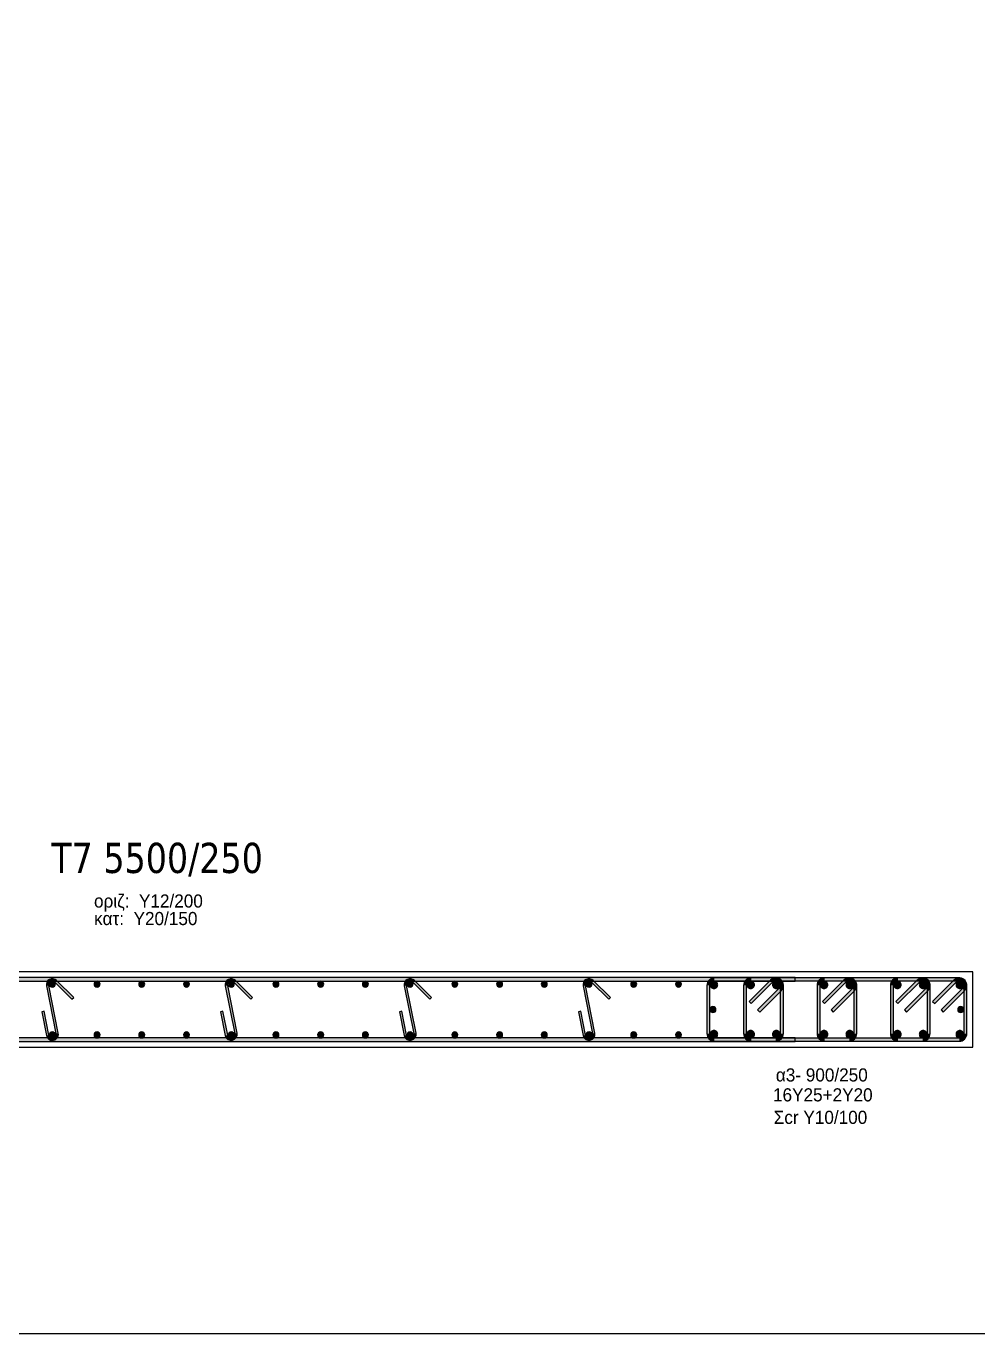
# Model space of a CAD drawing. Header units: millimetres. Extents: x -2171 to 1563, y -1758 to -1505.
# Drawn here: x -1299.56 to -1283.82, y -1630.29 to -1608.65 of the extents above; entities that cross this region are included whole.
import ezdxf

# ---------------------------------------------------------------- set-up
doc = ezdxf.new("R2010")
doc.units = ezdxf.units.MM
for name, color, linetype in [('-S_TEXT', 3, 'Continuous'), ('Col_Det', 7, 'Continuous'), ('Col_Det_Fill', 7, 'Continuous'), ('pinakaki', 153, 'Continuous')]:
    doc.layers.add(name, color=color, linetype=linetype)
doc.styles.add('S1Arl22_b_934_161', font='arial.ttf', dxfattribs={"width": 0.933629, "height": 0.002175})
doc.styles.get("Standard").update_dxf_attribs({"font": 'tahoma.ttf'})

msp = doc.modelspace()

# ---------------------------------------------------------------- hatches: boundary and pattern name
at = {"layer": 'Col_Det_Fill'}
for color, points in [(252, [(-1286.8367, -1624.457), (-1286.8367, -1624.397), (-1308.4606, -1624.397), (-1308.4606, -1624.457)]), (252, [(-1299.2267, -1624.5365), (-1299.1874, -1624.5287, -0.741663), (-1299.0862, -1624.4745), (-1299.0579, -1624.4462, 0.741663)]), (133, [(-1299.1786, -1624.507, 0.4142136), (-1299.1286, -1624.557, 0.4142136), (-1299.0786, -1624.507, 0.4142136), (-1299.1286, -1624.457, 0.4142136)]), (252, [(-1299.0579, -1624.4462), (-1299.0862, -1624.4745), (-1298.8033, -1624.7574), (-1298.775, -1624.7291)]), (133, [(-1298.4386, -1624.507, 0.4142136), (-1298.3886, -1624.557, 0.4142136), (-1298.3386, -1624.507, 0.4142136), (-1298.3886, -1624.457, 0.4142136)]), (133, [(-1297.6987, -1624.507, 0.4142136), (-1297.6487, -1624.557, 0.4142136), (-1297.5987, -1624.507, 0.4142136), (-1297.6487, -1624.457, 0.4142136)]), (133, [(-1296.9587, -1624.507, 0.4142136), (-1296.9087, -1624.557, 0.4142136), (-1296.8587, -1624.507, 0.4142136), (-1296.9087, -1624.457, 0.4142136)]), (252, [(-1296.2668, -1624.5365), (-1296.2276, -1624.5287, -0.741663), (-1296.1263, -1624.4745), (-1296.098, -1624.4462, 0.741663)]), (133, [(-1296.2187, -1624.507, 0.4142136), (-1296.1687, -1624.557, 0.4142136), (-1296.1187, -1624.507, 0.4142136), (-1296.1687, -1624.457, 0.4142136)]), (252, [(-1296.098, -1624.4462), (-1296.1263, -1624.4745), (-1295.8435, -1624.7574), (-1295.8152, -1624.7291)]), (133, [(-1295.4788, -1624.507, 0.4142136), (-1295.4288, -1624.557, 0.4142136), (-1295.3788, -1624.507, 0.4142136), (-1295.4288, -1624.457, 0.4142136)]), (133, [(-1294.7388, -1624.507, 0.4142136), (-1294.6888, -1624.557, 0.4142136), (-1294.6388, -1624.507, 0.4142136), (-1294.6888, -1624.457, 0.4142136)]), (133, [(-1293.9989, -1624.507, 0.4142136), (-1293.9489, -1624.557, 0.4142136), (-1293.8989, -1624.507, 0.4142136), (-1293.9489, -1624.457, 0.4142136)]), (252, [(-1293.307, -1624.5365), (-1293.2678, -1624.5287, -0.741663), (-1293.1665, -1624.4745), (-1293.1382, -1624.4462, 0.741663)]), (133, [(-1293.2589, -1624.507, 0.4142136), (-1293.2089, -1624.557, 0.4142136), (-1293.1589, -1624.507, 0.4142136), (-1293.2089, -1624.457, 0.4142136)]), (252, [(-1293.1382, -1624.4462), (-1293.1665, -1624.4745), (-1292.8836, -1624.7574), (-1292.8554, -1624.7291)]), (133, [(-1292.5189, -1624.507, 0.4142136), (-1292.4689, -1624.557, 0.4142136), (-1292.4189, -1624.507, 0.4142136), (-1292.4689, -1624.457, 0.4142136)]), (133, [(-1291.779, -1624.507, 0.4142136), (-1291.729, -1624.557, 0.4142136), (-1291.679, -1624.507, 0.4142136), (-1291.729, -1624.457, 0.4142136)]), (133, [(-1291.039, -1624.507, 0.4142136), (-1290.989, -1624.557, 0.4142136), (-1290.939, -1624.507, 0.4142136), (-1290.989, -1624.457, 0.4142136)]), (252, [(-1290.3471, -1624.5365), (-1290.3079, -1624.5287, -0.741663), (-1290.2066, -1624.4745), (-1290.1784, -1624.4462, 0.741663)]), (133, [(-1290.2991, -1624.507, 0.4142136), (-1290.2491, -1624.557, 0.4142136), (-1290.1991, -1624.507, 0.4142136), (-1290.2491, -1624.457, 0.4142136)]), (252, [(-1290.1784, -1624.4462), (-1290.2066, -1624.4745), (-1289.9238, -1624.7574), (-1289.8955, -1624.7291)]), (133, [(-1289.5591, -1624.507, 0.4142136), (-1289.5091, -1624.557, 0.4142136), (-1289.4591, -1624.507, 0.4142136), (-1289.5091, -1624.457, 0.4142136)]), (133, [(-1288.8191, -1624.507, 0.4142136), (-1288.7691, -1624.557, 0.4142136), (-1288.7191, -1624.507, 0.4142136), (-1288.7691, -1624.457, 0.4142136)]), (252, [(-1288.1737, -1624.452), (-1288.1737, -1624.402, 0.4142136), (-1288.2987, -1624.527), (-1288.2487, -1624.527, -0.4142136)]), (12, [(-1288.12, -1624.5181, 0.4142136), (-1288.1825, -1624.4556, 0.4142136), (-1288.245, -1624.5181, 0.4142136), (-1288.1825, -1624.5806, 0.4142136)]), (252, [(-1284.1237, -1624.452), (-1284.1237, -1624.402), (-1288.1737, -1624.402), (-1288.1737, -1624.452)]), (252, [(-1287.5665, -1624.452), (-1287.5665, -1624.402, 0.4142136), (-1287.6915, -1624.527), (-1287.6415, -1624.527, -0.4142136)]), (56, [(-1287.5129, -1624.5181, 0.4142136), (-1287.5754, -1624.4556, 0.4142136), (-1287.6379, -1624.5181, 0.4142136), (-1287.5754, -1624.5806, 0.4142136)]), (252, [(-1287.2124, -1624.4739), (-1287.2478, -1624.4386), (-1287.6013, -1624.7921), (-1287.566, -1624.8275)]), (252, [(-1287.1594, -1624.452), (-1287.1594, -1624.402), (-1287.5665, -1624.402), (-1287.5665, -1624.452)]), (252, [(-1287.0844, -1624.527), (-1287.0344, -1624.527, 0.6681786), (-1287.2478, -1624.4386), (-1287.2124, -1624.4739, -0.6681786)]), (56, [(-1287.088, -1624.5181, 0.4142136), (-1287.1505, -1624.4556, 0.4142136), (-1287.213, -1624.5181, 0.4142136), (-1287.1505, -1624.5806, 0.4142136)]), (252, [(-1287.1063, -1624.58), (-1287.071, -1624.6153, 0.6681786), (-1287.1594, -1624.402), (-1287.1594, -1624.452, -0.6681786)]), (252, [(-1286.3522, -1624.452), (-1286.3522, -1624.402, 0.4142136), (-1286.4772, -1624.527), (-1286.4272, -1624.527, -0.4142136)]), (56, [(-1286.2986, -1624.5181, 0.4142136), (-1286.3611, -1624.4556, 0.4142136), (-1286.4236, -1624.5181, 0.4142136), (-1286.3611, -1624.5806, 0.4142136)]), (252, [(-1285.9981, -1624.4739), (-1286.0335, -1624.4386), (-1286.387, -1624.7921), (-1286.3517, -1624.8275)]), (252, [(-1285.9451, -1624.452), (-1285.9451, -1624.402), (-1286.3522, -1624.402), (-1286.3522, -1624.452)]), (252, [(-1285.8701, -1624.527), (-1285.8201, -1624.527, 0.6681786), (-1286.0335, -1624.4386), (-1285.9981, -1624.4739, -0.6681786)]), (56, [(-1285.8738, -1624.5181, 0.4142136), (-1285.9363, -1624.4556, 0.4142136), (-1285.9988, -1624.5181, 0.4142136), (-1285.9363, -1624.5806, 0.4142136)]), (252, [(-1285.8921, -1624.58), (-1285.8567, -1624.6153, 0.6681786), (-1285.9451, -1624.402), (-1285.9451, -1624.452, -0.6681786)]), (252, [(-1285.138, -1624.452), (-1285.138, -1624.402, 0.4142136), (-1285.263, -1624.527), (-1285.213, -1624.527, -0.4142136)]), (56, [(-1285.0843, -1624.5181, 0.4142136), (-1285.1468, -1624.4556, 0.4142136), (-1285.2093, -1624.5181, 0.4142136), (-1285.1468, -1624.5806, 0.4142136)]), (252, [(-1284.7838, -1624.4739), (-1284.8192, -1624.4386), (-1285.1728, -1624.7921), (-1285.1374, -1624.8275)]), (252, [(-1284.7308, -1624.452), (-1284.7308, -1624.402), (-1285.138, -1624.402), (-1285.138, -1624.452)]), (252, [(-1284.6558, -1624.527), (-1284.6058, -1624.527, 0.6681786), (-1284.8192, -1624.4386), (-1284.7838, -1624.4739, -0.6681786)]), (56, [(-1284.6595, -1624.5181, 0.4142136), (-1284.722, -1624.4556, 0.4142136), (-1284.7845, -1624.5181, 0.4142136), (-1284.722, -1624.5806, 0.4142136)]), (252, [(-1284.6778, -1624.58), (-1284.6424, -1624.6153, 0.6681786), (-1284.7308, -1624.402), (-1284.7308, -1624.452, -0.6681786)]), (252, [(-1284.1767, -1624.4739), (-1284.2121, -1624.4386), (-1284.5656, -1624.7921), (-1284.5303, -1624.8275)]), (252, [(-1284.0487, -1624.527), (-1283.9987, -1624.527, 0.6681786), (-1284.2121, -1624.4386), (-1284.1767, -1624.4739, -0.6681786)]), (12, [(-1284.0523, -1624.5181, 0.4142136), (-1284.1148, -1624.4556, 0.4142136), (-1284.1773, -1624.5181, 0.4142136), (-1284.1148, -1624.5806, 0.4142136)]), (252, [(-1284.0706, -1624.58), (-1284.0353, -1624.6153, 0.6681786), (-1284.1237, -1624.402), (-1284.1237, -1624.452, -0.6681786)]), (252, [(-1299.0697, -1625.3252), (-1299.0305, -1625.3174), (-1299.1874, -1624.5287), (-1299.2267, -1624.5365)]), (252, [(-1296.1099, -1625.3252), (-1296.0707, -1625.3174), (-1296.2276, -1624.5287), (-1296.2668, -1624.5365)]), (252, [(-1293.1501, -1625.3252), (-1293.1108, -1625.3174), (-1293.2678, -1624.5287), (-1293.307, -1624.5365)]), (252, [(-1290.1902, -1625.3252), (-1290.151, -1625.3174), (-1290.3079, -1624.5287), (-1290.3471, -1624.5365)]), (252, [(-1288.2487, -1624.527), (-1288.2987, -1624.527), (-1288.2987, -1625.327), (-1288.2487, -1625.327)]), (252, [(-1287.6415, -1624.527), (-1287.6915, -1624.527), (-1287.6915, -1625.327), (-1287.6415, -1625.327)]), (252, [(-1287.4599, -1624.9335), (-1287.4245, -1624.9689), (-1287.071, -1624.6153), (-1287.1063, -1624.58)]), (252, [(-1287.0844, -1625.327), (-1287.0344, -1625.327), (-1287.0344, -1624.527), (-1287.0844, -1624.527)]), (252, [(-1286.4272, -1624.527), (-1286.4772, -1624.527), (-1286.4772, -1625.327), (-1286.4272, -1625.327)]), (252, [(-1286.2456, -1624.9335), (-1286.2103, -1624.9689), (-1285.8567, -1624.6153), (-1285.8921, -1624.58)]), (252, [(-1285.8701, -1625.327), (-1285.8201, -1625.327), (-1285.8201, -1624.527), (-1285.8701, -1624.527)]), (252, [(-1285.213, -1624.527), (-1285.263, -1624.527), (-1285.263, -1625.327), (-1285.213, -1625.327)]), (252, [(-1285.0313, -1624.9335), (-1284.996, -1624.9689), (-1284.6424, -1624.6153), (-1284.6778, -1624.58)]), (252, [(-1284.6558, -1625.327), (-1284.6058, -1625.327), (-1284.6058, -1624.527), (-1284.6558, -1624.527)]), (252, [(-1284.4242, -1624.9335), (-1284.3888, -1624.9689), (-1284.0353, -1624.6153), (-1284.0706, -1624.58)]), (252, [(-1284.0487, -1625.327), (-1283.9987, -1625.327), (-1283.9987, -1624.527), (-1284.0487, -1624.527)]), (133, [(-1288.1487, -1624.927, 0.4142136), (-1288.1987, -1624.877, 0.4142136), (-1288.2487, -1624.927, 0.4142136), (-1288.1987, -1624.977, 0.4142136)]), (133, [(-1284.0487, -1624.927, 0.4142136), (-1284.0987, -1624.877, 0.4142136), (-1284.1487, -1624.927, 0.4142136), (-1284.0987, -1624.977, 0.4142136)]), (252, [(-1299.2655, -1624.9563), (-1299.3047, -1624.9642), (-1299.2267, -1625.3565), (-1299.1874, -1625.3487)]), (252, [(-1296.3056, -1624.9563), (-1296.3449, -1624.9642), (-1296.2668, -1625.3565), (-1296.2276, -1625.3487)]), (252, [(-1293.3458, -1624.9563), (-1293.385, -1624.9642), (-1293.307, -1625.3565), (-1293.2678, -1625.3487)]), (252, [(-1290.386, -1624.9563), (-1290.4252, -1624.9642), (-1290.3471, -1625.3565), (-1290.3079, -1625.3487)]), (252, [(-1299.1874, -1625.3487), (-1299.2267, -1625.3565, 1), (-1299.0305, -1625.3174), (-1299.0697, -1625.3252, -1)]), (133, [(-1299.1786, -1625.347, 0.4142136), (-1299.1286, -1625.397, 0.4142136), (-1299.0786, -1625.347, 0.4142136), (-1299.1286, -1625.297, 0.4142136)]), (133, [(-1298.4386, -1625.347, 0.4142136), (-1298.3886, -1625.397, 0.4142136), (-1298.3386, -1625.347, 0.4142136), (-1298.3886, -1625.297, 0.4142136)]), (133, [(-1297.6987, -1625.347, 0.4142136), (-1297.6487, -1625.397, 0.4142136), (-1297.5987, -1625.347, 0.4142136), (-1297.6487, -1625.297, 0.4142136)]), (133, [(-1296.9587, -1625.347, 0.4142136), (-1296.9087, -1625.397, 0.4142136), (-1296.8587, -1625.347, 0.4142136), (-1296.9087, -1625.297, 0.4142136)]), (252, [(-1296.2276, -1625.3487), (-1296.2668, -1625.3565, 1), (-1296.0707, -1625.3174), (-1296.1099, -1625.3252, -1)]), (133, [(-1296.2187, -1625.347, 0.4142136), (-1296.1687, -1625.397, 0.4142136), (-1296.1187, -1625.347, 0.4142136), (-1296.1687, -1625.297, 0.4142136)]), (133, [(-1295.4788, -1625.347, 0.4142136), (-1295.4288, -1625.397, 0.4142136), (-1295.3788, -1625.347, 0.4142136), (-1295.4288, -1625.297, 0.4142136)]), (133, [(-1294.7388, -1625.347, 0.4142136), (-1294.6888, -1625.397, 0.4142136), (-1294.6388, -1625.347, 0.4142136), (-1294.6888, -1625.297, 0.4142136)]), (133, [(-1293.9989, -1625.347, 0.4142136), (-1293.9489, -1625.397, 0.4142136), (-1293.8989, -1625.347, 0.4142136), (-1293.9489, -1625.297, 0.4142136)]), (252, [(-1293.2678, -1625.3487), (-1293.307, -1625.3565, 1), (-1293.1108, -1625.3174), (-1293.1501, -1625.3252, -1)]), (133, [(-1293.2589, -1625.347, 0.4142136), (-1293.2089, -1625.397, 0.4142136), (-1293.1589, -1625.347, 0.4142136), (-1293.2089, -1625.297, 0.4142136)]), (133, [(-1292.5189, -1625.347, 0.4142136), (-1292.4689, -1625.397, 0.4142136), (-1292.4189, -1625.347, 0.4142136), (-1292.4689, -1625.297, 0.4142136)]), (133, [(-1291.779, -1625.347, 0.4142136), (-1291.729, -1625.397, 0.4142136), (-1291.679, -1625.347, 0.4142136), (-1291.729, -1625.297, 0.4142136)]), (133, [(-1291.039, -1625.347, 0.4142136), (-1290.989, -1625.397, 0.4142136), (-1290.939, -1625.347, 0.4142136), (-1290.989, -1625.297, 0.4142136)]), (252, [(-1290.3079, -1625.3487), (-1290.3471, -1625.3565, 1), (-1290.151, -1625.3174), (-1290.1902, -1625.3252, -1)]), (133, [(-1290.2991, -1625.347, 0.4142136), (-1290.2491, -1625.397, 0.4142136), (-1290.1991, -1625.347, 0.4142136), (-1290.2491, -1625.297, 0.4142136)]), (133, [(-1289.5591, -1625.347, 0.4142136), (-1289.5091, -1625.397, 0.4142136), (-1289.4591, -1625.347, 0.4142136), (-1289.5091, -1625.297, 0.4142136)]), (133, [(-1288.8191, -1625.347, 0.4142136), (-1288.7691, -1625.397, 0.4142136), (-1288.7191, -1625.347, 0.4142136), (-1288.7691, -1625.297, 0.4142136)]), (252, [(-1288.2487, -1625.327), (-1288.2987, -1625.327, 0.4142136), (-1288.1737, -1625.452), (-1288.1737, -1625.402, -0.4142136)]), (12, [(-1288.12, -1625.3358, 0.4142136), (-1288.1825, -1625.2733, 0.4142136), (-1288.245, -1625.3358, 0.4142136), (-1288.1825, -1625.3983, 0.4142136)]), (252, [(-1287.6415, -1625.327), (-1287.6915, -1625.327, 0.4142136), (-1287.5665, -1625.452), (-1287.5665, -1625.402, -0.4142136)]), (56, [(-1287.5129, -1625.3358, 0.4142136), (-1287.5754, -1625.2733, 0.4142136), (-1287.6379, -1625.3358, 0.4142136), (-1287.5754, -1625.3983, 0.4142136)]), (56, [(-1287.088, -1625.3358, 0.4142136), (-1287.1505, -1625.2733, 0.4142136), (-1287.213, -1625.3358, 0.4142136), (-1287.1505, -1625.3983, 0.4142136)]), (252, [(-1287.1594, -1625.402), (-1287.1594, -1625.452, 0.4142136), (-1287.0344, -1625.327), (-1287.0844, -1625.327, -0.4142136)]), (252, [(-1286.4272, -1625.327), (-1286.4772, -1625.327, 0.4142136), (-1286.3522, -1625.452), (-1286.3522, -1625.402, -0.4142136)]), (56, [(-1286.2986, -1625.3358, 0.4142136), (-1286.3611, -1625.2733, 0.4142136), (-1286.4236, -1625.3358, 0.4142136), (-1286.3611, -1625.3983, 0.4142136)]), (56, [(-1285.8738, -1625.3358, 0.4142136), (-1285.9363, -1625.2733, 0.4142136), (-1285.9988, -1625.3358, 0.4142136), (-1285.9363, -1625.3983, 0.4142136)]), (252, [(-1285.9451, -1625.402), (-1285.9451, -1625.452, 0.4142136), (-1285.8201, -1625.327), (-1285.8701, -1625.327, -0.4142136)]), (252, [(-1285.213, -1625.327), (-1285.263, -1625.327, 0.4142136), (-1285.138, -1625.452), (-1285.138, -1625.402, -0.4142136)]), (56, [(-1285.0843, -1625.3358, 0.4142136), (-1285.1468, -1625.2733, 0.4142136), (-1285.2093, -1625.3358, 0.4142136), (-1285.1468, -1625.3983, 0.4142136)]), (56, [(-1284.6595, -1625.3358, 0.4142136), (-1284.722, -1625.2733, 0.4142136), (-1284.7845, -1625.3358, 0.4142136), (-1284.722, -1625.3983, 0.4142136)]), (252, [(-1284.7308, -1625.402), (-1284.7308, -1625.452, 0.4142136), (-1284.6058, -1625.327), (-1284.6558, -1625.327, -0.4142136)]), (12, [(-1284.0523, -1625.3358, 0.4142136), (-1284.1148, -1625.2733, 0.4142136), (-1284.1773, -1625.3358, 0.4142136), (-1284.1148, -1625.3983, 0.4142136)]), (252, [(-1284.1237, -1625.402), (-1284.1237, -1625.452, 0.4142136), (-1283.9987, -1625.327), (-1284.0487, -1625.327, -0.4142136)]), (252, [(-1308.4606, -1625.397), (-1308.4606, -1625.457), (-1286.8367, -1625.457), (-1286.8367, -1625.397)]), (252, [(-1288.1737, -1625.402), (-1288.1737, -1625.452), (-1284.1237, -1625.452), (-1284.1237, -1625.402)]), (252, [(-1287.5665, -1625.402), (-1287.5665, -1625.452), (-1287.1594, -1625.452), (-1287.1594, -1625.402)]), (252, [(-1286.3522, -1625.402), (-1286.3522, -1625.452), (-1285.9451, -1625.452), (-1285.9451, -1625.402)]), (252, [(-1285.138, -1625.402), (-1285.138, -1625.452), (-1284.7308, -1625.452), (-1284.7308, -1625.402)])]:
    msp.add_hatch(color=color, dxfattribs=at).paths.add_polyline_path(points)

# ---------------------------------------------------------------- linework, layer by layer
at = {"layer": '-S_TEXT', "ltscale": 5}
msp.add_lwpolyline([(-1313.453, -1590.2497), (-1255.3055, -1590.2497), (-1255.3055, -1630.2944), (-1313.453, -1630.2944)], close=True, dxfattribs=at)
at = {"layer": 'Col_Det', "color": 7}
for points in [[(-1283.8987, -1624.302), (-1309.8987, -1624.302)], [(-1286.8367, -1624.397), (-1308.4606, -1624.397)], [(-1308.4606, -1624.457), (-1286.8367, -1624.457)], [(-1299.0862, -1624.4745), (-1298.8033, -1624.7574)], [(-1298.775, -1624.7291), (-1299.0579, -1624.4462)], [(-1296.1263, -1624.4745), (-1295.8435, -1624.7574)], [(-1295.8152, -1624.7291), (-1296.098, -1624.4462)], [(-1293.1665, -1624.4745), (-1292.8836, -1624.7574)], [(-1292.8554, -1624.7291), (-1293.1382, -1624.4462)], [(-1290.2066, -1624.4745), (-1289.9238, -1624.7574)], [(-1289.8955, -1624.7291), (-1290.1784, -1624.4462)], [(-1284.1237, -1624.402), (-1288.1737, -1624.402)], [(-1288.1737, -1624.452), (-1284.1237, -1624.452)], [(-1287.2478, -1624.4386), (-1287.6013, -1624.7921)], [(-1287.1594, -1624.402), (-1287.5665, -1624.402)], [(-1287.5665, -1624.452), (-1287.1594, -1624.452)], [(-1287.566, -1624.8275), (-1287.2124, -1624.4739)], [(-1286.8367, -1624.457), (-1286.8367, -1624.397)], [(-1286.0335, -1624.4386), (-1286.387, -1624.7921)], [(-1285.9451, -1624.402), (-1286.3522, -1624.402)], [(-1286.3522, -1624.452), (-1285.9451, -1624.452)], [(-1286.3517, -1624.8275), (-1285.9981, -1624.4739)], [(-1284.8192, -1624.4386), (-1285.1728, -1624.7921)], [(-1284.7308, -1624.402), (-1285.138, -1624.402)], [(-1285.138, -1624.452), (-1284.7308, -1624.452)], [(-1285.1374, -1624.8275), (-1284.7838, -1624.4739)], [(-1284.2121, -1624.4386), (-1284.5656, -1624.7921)], [(-1284.5303, -1624.8275), (-1284.1767, -1624.4739)], [(-1283.8987, -1625.552), (-1283.8987, -1624.302)], [(-1299.2267, -1624.5365), (-1299.0697, -1625.3252)], [(-1299.0305, -1625.3174), (-1299.1874, -1624.5287)], [(-1298.8033, -1624.7574), (-1298.775, -1624.7291)], [(-1296.2668, -1624.5365), (-1296.1099, -1625.3252)], [(-1296.0707, -1625.3174), (-1296.2276, -1624.5287)], [(-1295.8435, -1624.7574), (-1295.8152, -1624.7291)], [(-1293.307, -1624.5365), (-1293.1501, -1625.3252)], [(-1293.1108, -1625.3174), (-1293.2678, -1624.5287)], [(-1292.8836, -1624.7574), (-1292.8554, -1624.7291)], [(-1290.3471, -1624.5365), (-1290.1902, -1625.3252)], [(-1290.151, -1625.3174), (-1290.3079, -1624.5287)], [(-1289.9238, -1624.7574), (-1289.8955, -1624.7291)], [(-1288.2987, -1624.527), (-1288.2987, -1625.327)], [(-1288.2487, -1625.327), (-1288.2487, -1624.527)], [(-1287.6915, -1624.527), (-1287.6915, -1625.327)], [(-1287.6415, -1625.327), (-1287.6415, -1624.527)], [(-1287.1063, -1624.58), (-1287.4599, -1624.9335)], [(-1287.4245, -1624.9689), (-1287.071, -1624.6153)], [(-1287.0844, -1624.527), (-1287.0844, -1625.327)], [(-1287.0344, -1625.327), (-1287.0344, -1624.527)], [(-1286.4772, -1624.527), (-1286.4772, -1625.327)], [(-1286.4272, -1625.327), (-1286.4272, -1624.527)], [(-1285.8921, -1624.58), (-1286.2456, -1624.9335)], [(-1286.2103, -1624.9689), (-1285.8567, -1624.6153)], [(-1285.8701, -1624.527), (-1285.8701, -1625.327)], [(-1285.8201, -1625.327), (-1285.8201, -1624.527)], [(-1285.263, -1624.527), (-1285.263, -1625.327)], [(-1285.213, -1625.327), (-1285.213, -1624.527)], [(-1284.6778, -1624.58), (-1285.0313, -1624.9335)], [(-1284.996, -1624.9689), (-1284.6424, -1624.6153)], [(-1284.6558, -1624.527), (-1284.6558, -1625.327)], [(-1284.6058, -1625.327), (-1284.6058, -1624.527)], [(-1284.0706, -1624.58), (-1284.4242, -1624.9335)], [(-1284.3888, -1624.9689), (-1284.0353, -1624.6153)], [(-1284.0487, -1624.527), (-1284.0487, -1625.327)], [(-1283.9987, -1625.327), (-1283.9987, -1624.527)], [(-1287.6013, -1624.7921), (-1287.566, -1624.8275)], [(-1287.4599, -1624.9335), (-1287.4245, -1624.9689)], [(-1286.387, -1624.7921), (-1286.3517, -1624.8275)], [(-1286.2456, -1624.9335), (-1286.2103, -1624.9689)], [(-1285.1728, -1624.7921), (-1285.1374, -1624.8275)], [(-1285.0313, -1624.9335), (-1284.996, -1624.9689)], [(-1284.5656, -1624.7921), (-1284.5303, -1624.8275)], [(-1284.4242, -1624.9335), (-1284.3888, -1624.9689)], [(-1299.2655, -1624.9563), (-1299.3047, -1624.9642)], [(-1299.3047, -1624.9642), (-1299.2267, -1625.3565)], [(-1299.1874, -1625.3487), (-1299.2655, -1624.9563)], [(-1296.3056, -1624.9563), (-1296.3449, -1624.9642)], [(-1296.3449, -1624.9642), (-1296.2668, -1625.3565)], [(-1296.2276, -1625.3487), (-1296.3056, -1624.9563)], [(-1293.3458, -1624.9563), (-1293.385, -1624.9642)], [(-1293.385, -1624.9642), (-1293.307, -1625.3565)], [(-1293.2678, -1625.3487), (-1293.3458, -1624.9563)], [(-1290.386, -1624.9563), (-1290.4252, -1624.9642)], [(-1290.4252, -1624.9642), (-1290.3471, -1625.3565)], [(-1290.3079, -1625.3487), (-1290.386, -1624.9563)], [(-1311.3987, -1625.552), (-1283.8987, -1625.552)], [(-1286.8367, -1625.397), (-1308.4606, -1625.397)], [(-1308.4606, -1625.457), (-1286.8367, -1625.457)], [(-1284.1237, -1625.402), (-1288.1737, -1625.402)], [(-1288.1737, -1625.452), (-1284.1237, -1625.452)], [(-1287.1594, -1625.402), (-1287.5665, -1625.402)], [(-1287.5665, -1625.452), (-1287.1594, -1625.452)], [(-1286.8367, -1625.457), (-1286.8367, -1625.397)], [(-1285.9451, -1625.402), (-1286.3522, -1625.402)], [(-1286.3522, -1625.452), (-1285.9451, -1625.452)], [(-1284.7308, -1625.402), (-1285.138, -1625.402)], [(-1285.138, -1625.452), (-1284.7308, -1625.452)]]:
    msp.add_lwpolyline(points, dxfattribs=at)
for points in [[(-1299.0579, -1624.4462, 0.741663), (-1299.2267, -1624.5365, 0.741663)], [(-1299.1874, -1624.5287, -0.741663), (-1299.0862, -1624.4745)], [(-1299.1286, -1624.457, 0.4142136), (-1299.1786, -1624.507, 0.4142136)], [(-1299.1786, -1624.507, 0.4142136), (-1299.1286, -1624.557, 0.4142136)], [(-1299.0786, -1624.507, 0.4142136), (-1299.1286, -1624.457, 0.4142136)], [(-1299.1286, -1624.557, 0.4142136), (-1299.0786, -1624.507, 0.4142136)], [(-1298.3886, -1624.457, 0.4142136), (-1298.4386, -1624.507, 0.4142136)], [(-1298.4386, -1624.507, 0.4142136), (-1298.3886, -1624.557, 0.4142136)], [(-1298.3386, -1624.507, 0.4142136), (-1298.3886, -1624.457, 0.4142136)], [(-1298.3886, -1624.557, 0.4142136), (-1298.3386, -1624.507, 0.4142136)], [(-1297.6487, -1624.457, 0.4142136), (-1297.6987, -1624.507, 0.4142136)], [(-1297.6987, -1624.507, 0.4142136), (-1297.6487, -1624.557, 0.4142136)], [(-1297.5987, -1624.507, 0.4142136), (-1297.6487, -1624.457, 0.4142136)], [(-1297.6487, -1624.557, 0.4142136), (-1297.5987, -1624.507, 0.4142136)], [(-1296.9087, -1624.457, 0.4142136), (-1296.9587, -1624.507, 0.4142136)], [(-1296.9587, -1624.507, 0.4142136), (-1296.9087, -1624.557, 0.4142136)], [(-1296.8587, -1624.507, 0.4142136), (-1296.9087, -1624.457, 0.4142136)], [(-1296.9087, -1624.557, 0.4142136), (-1296.8587, -1624.507, 0.4142136)], [(-1296.098, -1624.4462, 0.741663), (-1296.2668, -1624.5365, 0.741663)], [(-1296.2276, -1624.5287, -0.741663), (-1296.1263, -1624.4745)], [(-1296.1687, -1624.457, 0.4142136), (-1296.2187, -1624.507, 0.4142136)], [(-1296.2187, -1624.507, 0.4142136), (-1296.1687, -1624.557, 0.4142136)], [(-1296.1187, -1624.507, 0.4142136), (-1296.1687, -1624.457, 0.4142136)], [(-1296.1687, -1624.557, 0.4142136), (-1296.1187, -1624.507, 0.4142136)], [(-1295.4288, -1624.457, 0.4142136), (-1295.4788, -1624.507, 0.4142136)], [(-1295.4788, -1624.507, 0.4142136), (-1295.4288, -1624.557, 0.4142136)], [(-1295.3788, -1624.507, 0.4142136), (-1295.4288, -1624.457, 0.4142136)], [(-1295.4288, -1624.557, 0.4142136), (-1295.3788, -1624.507, 0.4142136)], [(-1294.6888, -1624.457, 0.4142136), (-1294.7388, -1624.507, 0.4142136)], [(-1294.7388, -1624.507, 0.4142136), (-1294.6888, -1624.557, 0.4142136)], [(-1294.6388, -1624.507, 0.4142136), (-1294.6888, -1624.457, 0.4142136)], [(-1294.6888, -1624.557, 0.4142136), (-1294.6388, -1624.507, 0.4142136)], [(-1293.9489, -1624.457, 0.4142136), (-1293.9989, -1624.507, 0.4142136)], [(-1293.9989, -1624.507, 0.4142136), (-1293.9489, -1624.557, 0.4142136)], [(-1293.8989, -1624.507, 0.4142136), (-1293.9489, -1624.457, 0.4142136)], [(-1293.9489, -1624.557, 0.4142136), (-1293.8989, -1624.507, 0.4142136)], [(-1293.1382, -1624.4462, 0.741663), (-1293.307, -1624.5365, 0.741663)], [(-1293.2678, -1624.5287, -0.741663), (-1293.1665, -1624.4745)], [(-1293.2089, -1624.457, 0.4142136), (-1293.2589, -1624.507, 0.4142136)], [(-1293.2589, -1624.507, 0.4142136), (-1293.2089, -1624.557, 0.4142136)], [(-1293.1589, -1624.507, 0.4142136), (-1293.2089, -1624.457, 0.4142136)], [(-1293.2089, -1624.557, 0.4142136), (-1293.1589, -1624.507, 0.4142136)], [(-1292.4689, -1624.457, 0.4142136), (-1292.5189, -1624.507, 0.4142136)], [(-1292.5189, -1624.507, 0.4142136), (-1292.4689, -1624.557, 0.4142136)], [(-1292.4189, -1624.507, 0.4142136), (-1292.4689, -1624.457, 0.4142136)], [(-1292.4689, -1624.557, 0.4142136), (-1292.4189, -1624.507, 0.4142136)], [(-1291.729, -1624.457, 0.4142136), (-1291.779, -1624.507, 0.4142136)], [(-1291.779, -1624.507, 0.4142136), (-1291.729, -1624.557, 0.4142136)], [(-1291.679, -1624.507, 0.4142136), (-1291.729, -1624.457, 0.4142136)], [(-1291.729, -1624.557, 0.4142136), (-1291.679, -1624.507, 0.4142136)], [(-1290.989, -1624.457, 0.4142136), (-1291.039, -1624.507, 0.4142136)], [(-1291.039, -1624.507, 0.4142136), (-1290.989, -1624.557, 0.4142136)], [(-1290.939, -1624.507, 0.4142136), (-1290.989, -1624.457, 0.4142136)], [(-1290.989, -1624.557, 0.4142136), (-1290.939, -1624.507, 0.4142136)], [(-1290.1784, -1624.4462, 0.741663), (-1290.3471, -1624.5365, 0.741663)], [(-1290.3079, -1624.5287, -0.741663), (-1290.2066, -1624.4745)], [(-1290.2491, -1624.457, 0.4142136), (-1290.2991, -1624.507, 0.4142136)], [(-1290.2991, -1624.507, 0.4142136), (-1290.2491, -1624.557, 0.4142136)], [(-1290.1991, -1624.507, 0.4142136), (-1290.2491, -1624.457, 0.4142136)], [(-1290.2491, -1624.557, 0.4142136), (-1290.1991, -1624.507, 0.4142136)], [(-1289.5091, -1624.457, 0.4142136), (-1289.5591, -1624.507, 0.4142136)], [(-1289.5591, -1624.507, 0.4142136), (-1289.5091, -1624.557, 0.4142136)], [(-1289.4591, -1624.507, 0.4142136), (-1289.5091, -1624.457, 0.4142136)], [(-1289.5091, -1624.557, 0.4142136), (-1289.4591, -1624.507, 0.4142136)], [(-1288.7691, -1624.457, 0.4142136), (-1288.8191, -1624.507, 0.4142136)], [(-1288.8191, -1624.507, 0.4142136), (-1288.7691, -1624.557, 0.4142136)], [(-1288.7191, -1624.507, 0.4142136), (-1288.7691, -1624.457, 0.4142136)], [(-1288.7691, -1624.557, 0.4142136), (-1288.7191, -1624.507, 0.4142136)], [(-1288.1737, -1624.402, 0.4142136), (-1288.2987, -1624.527)], [(-1288.2487, -1624.527, -0.4142136), (-1288.1737, -1624.452, -0.4142136)], [(-1288.1825, -1624.4556, 0.4142136), (-1288.245, -1624.5181, 0.4142136)], [(-1288.12, -1624.5181, 0.4142136), (-1288.1825, -1624.4556, 0.4142136)], [(-1287.5665, -1624.402, 0.4142136), (-1287.6915, -1624.527)], [(-1287.6415, -1624.527, -0.4142136), (-1287.5665, -1624.452, -0.4142136)], [(-1287.5754, -1624.4556, 0.4142136), (-1287.6379, -1624.5181, 0.4142136)], [(-1287.5129, -1624.5181, 0.4142136), (-1287.5754, -1624.4556, 0.4142136)], [(-1287.0344, -1624.527, 0.6681786), (-1287.2478, -1624.4386)], [(-1287.1505, -1624.4556, 0.4142136), (-1287.213, -1624.5181, 0.4142136)], [(-1287.2124, -1624.4739, -0.6681786), (-1287.0844, -1624.527, -0.6681786)], [(-1287.071, -1624.6153, 0.6681786), (-1287.1594, -1624.402)], [(-1287.1594, -1624.452, -0.6681786), (-1287.1063, -1624.58, -0.6681786)], [(-1287.088, -1624.5181, 0.4142136), (-1287.1505, -1624.4556, 0.4142136)], [(-1286.3522, -1624.402, 0.4142136), (-1286.4772, -1624.527)], [(-1286.4272, -1624.527, -0.4142136), (-1286.3522, -1624.452, -0.4142136)], [(-1286.3611, -1624.4556, 0.4142136), (-1286.4236, -1624.5181, 0.4142136)], [(-1286.2986, -1624.5181, 0.4142136), (-1286.3611, -1624.4556, 0.4142136)], [(-1285.8201, -1624.527, 0.6681786), (-1286.0335, -1624.4386)], [(-1285.9363, -1624.4556, 0.4142136), (-1285.9988, -1624.5181, 0.4142136)], [(-1285.9981, -1624.4739, -0.6681786), (-1285.8701, -1624.527, -0.6681786)], [(-1285.8567, -1624.6153, 0.6681786), (-1285.9451, -1624.402)], [(-1285.9451, -1624.452, -0.6681786), (-1285.8921, -1624.58, -0.6681786)], [(-1285.8738, -1624.5181, 0.4142136), (-1285.9363, -1624.4556, 0.4142136)], [(-1285.138, -1624.402, 0.4142136), (-1285.263, -1624.527)], [(-1285.213, -1624.527, -0.4142136), (-1285.138, -1624.452, -0.4142136)], [(-1285.1468, -1624.4556, 0.4142136), (-1285.2093, -1624.5181, 0.4142136)], [(-1285.0843, -1624.5181, 0.4142136), (-1285.1468, -1624.4556, 0.4142136)], [(-1284.6058, -1624.527, 0.6681786), (-1284.8192, -1624.4386)], [(-1284.722, -1624.4556, 0.4142136), (-1284.7845, -1624.5181, 0.4142136)], [(-1284.7838, -1624.4739, -0.6681786), (-1284.6558, -1624.527, -0.6681786)], [(-1284.6424, -1624.6153, 0.6681786), (-1284.7308, -1624.402)], [(-1284.7308, -1624.452, -0.6681786), (-1284.6778, -1624.58, -0.6681786)], [(-1284.6595, -1624.5181, 0.4142136), (-1284.722, -1624.4556, 0.4142136)], [(-1283.9987, -1624.527, 0.6681786), (-1284.2121, -1624.4386)], [(-1284.1148, -1624.4556, 0.4142136), (-1284.1773, -1624.5181, 0.4142136)], [(-1284.1767, -1624.4739, -0.6681786), (-1284.0487, -1624.527, -0.6681786)], [(-1284.0353, -1624.6153, 0.6681786), (-1284.1237, -1624.402)], [(-1284.1237, -1624.452, -0.6681786), (-1284.0706, -1624.58, -0.6681786)], [(-1284.0523, -1624.5181, 0.4142136), (-1284.1148, -1624.4556, 0.4142136)], [(-1288.245, -1624.5181, 0.4142136), (-1288.1825, -1624.5806, 0.4142136)], [(-1288.1825, -1624.5806, 0.4142136), (-1288.12, -1624.5181, 0.4142136)], [(-1287.6379, -1624.5181, 0.4142136), (-1287.5754, -1624.5806, 0.4142136)], [(-1287.5754, -1624.5806, 0.4142136), (-1287.5129, -1624.5181, 0.4142136)], [(-1287.213, -1624.5181, 0.4142136), (-1287.1505, -1624.5806, 0.4142136)], [(-1287.1505, -1624.5806, 0.4142136), (-1287.088, -1624.5181, 0.4142136)], [(-1286.4236, -1624.5181, 0.4142136), (-1286.3611, -1624.5806, 0.4142136)], [(-1286.3611, -1624.5806, 0.4142136), (-1286.2986, -1624.5181, 0.4142136)], [(-1285.9988, -1624.5181, 0.4142136), (-1285.9363, -1624.5806, 0.4142136)], [(-1285.9363, -1624.5806, 0.4142136), (-1285.8738, -1624.5181, 0.4142136)], [(-1285.2093, -1624.5181, 0.4142136), (-1285.1468, -1624.5806, 0.4142136)], [(-1285.1468, -1624.5806, 0.4142136), (-1285.0843, -1624.5181, 0.4142136)], [(-1284.7845, -1624.5181, 0.4142136), (-1284.722, -1624.5806, 0.4142136)], [(-1284.722, -1624.5806, 0.4142136), (-1284.6595, -1624.5181, 0.4142136)], [(-1284.1773, -1624.5181, 0.4142136), (-1284.1148, -1624.5806, 0.4142136)], [(-1284.1148, -1624.5806, 0.4142136), (-1284.0523, -1624.5181, 0.4142136)], [(-1288.1987, -1624.877, 0.4142136), (-1288.2487, -1624.927, 0.4142136)], [(-1288.2487, -1624.927, 0.4142136), (-1288.1987, -1624.977, 0.4142136)], [(-1288.1487, -1624.927, 0.4142136), (-1288.1987, -1624.877, 0.4142136)], [(-1288.1987, -1624.977, 0.4142136), (-1288.1487, -1624.927, 0.4142136)], [(-1284.0987, -1624.877, 0.4142136), (-1284.1487, -1624.927, 0.4142136)], [(-1284.1487, -1624.927, 0.4142136), (-1284.0987, -1624.977, 0.4142136)], [(-1284.0487, -1624.927, 0.4142136), (-1284.0987, -1624.877, 0.4142136)], [(-1284.0987, -1624.977, 0.4142136), (-1284.0487, -1624.927, 0.4142136)], [(-1299.2267, -1625.3565, 1), (-1299.0305, -1625.3174)], [(-1299.0697, -1625.3252, -1), (-1299.1874, -1625.3487, -1)], [(-1299.1286, -1625.297, 0.4142136), (-1299.1786, -1625.347, 0.4142136)], [(-1299.1786, -1625.347, 0.4142136), (-1299.1286, -1625.397, 0.4142136)], [(-1299.0786, -1625.347, 0.4142136), (-1299.1286, -1625.297, 0.4142136)], [(-1299.1286, -1625.397, 0.4142136), (-1299.0786, -1625.347, 0.4142136)], [(-1298.3886, -1625.297, 0.4142136), (-1298.4386, -1625.347, 0.4142136)], [(-1298.4386, -1625.347, 0.4142136), (-1298.3886, -1625.397, 0.4142136)], [(-1298.3386, -1625.347, 0.4142136), (-1298.3886, -1625.297, 0.4142136)], [(-1298.3886, -1625.397, 0.4142136), (-1298.3386, -1625.347, 0.4142136)], [(-1297.6487, -1625.297, 0.4142136), (-1297.6987, -1625.347, 0.4142136)], [(-1297.6987, -1625.347, 0.4142136), (-1297.6487, -1625.397, 0.4142136)], [(-1297.5987, -1625.347, 0.4142136), (-1297.6487, -1625.297, 0.4142136)], [(-1297.6487, -1625.397, 0.4142136), (-1297.5987, -1625.347, 0.4142136)], [(-1296.9087, -1625.297, 0.4142136), (-1296.9587, -1625.347, 0.4142136)], [(-1296.9587, -1625.347, 0.4142136), (-1296.9087, -1625.397, 0.4142136)], [(-1296.8587, -1625.347, 0.4142136), (-1296.9087, -1625.297, 0.4142136)], [(-1296.9087, -1625.397, 0.4142136), (-1296.8587, -1625.347, 0.4142136)], [(-1296.2668, -1625.3565, 1), (-1296.0707, -1625.3174)], [(-1296.1099, -1625.3252, -1), (-1296.2276, -1625.3487, -1)], [(-1296.1687, -1625.297, 0.4142136), (-1296.2187, -1625.347, 0.4142136)], [(-1296.2187, -1625.347, 0.4142136), (-1296.1687, -1625.397, 0.4142136)], [(-1296.1187, -1625.347, 0.4142136), (-1296.1687, -1625.297, 0.4142136)], [(-1296.1687, -1625.397, 0.4142136), (-1296.1187, -1625.347, 0.4142136)], [(-1295.4288, -1625.297, 0.4142136), (-1295.4788, -1625.347, 0.4142136)], [(-1295.4788, -1625.347, 0.4142136), (-1295.4288, -1625.397, 0.4142136)], [(-1295.3788, -1625.347, 0.4142136), (-1295.4288, -1625.297, 0.4142136)], [(-1295.4288, -1625.397, 0.4142136), (-1295.3788, -1625.347, 0.4142136)], [(-1294.6888, -1625.297, 0.4142136), (-1294.7388, -1625.347, 0.4142136)], [(-1294.7388, -1625.347, 0.4142136), (-1294.6888, -1625.397, 0.4142136)], [(-1294.6388, -1625.347, 0.4142136), (-1294.6888, -1625.297, 0.4142136)], [(-1294.6888, -1625.397, 0.4142136), (-1294.6388, -1625.347, 0.4142136)], [(-1293.9489, -1625.297, 0.4142136), (-1293.9989, -1625.347, 0.4142136)], [(-1293.9989, -1625.347, 0.4142136), (-1293.9489, -1625.397, 0.4142136)], [(-1293.8989, -1625.347, 0.4142136), (-1293.9489, -1625.297, 0.4142136)], [(-1293.9489, -1625.397, 0.4142136), (-1293.8989, -1625.347, 0.4142136)], [(-1293.307, -1625.3565, 1), (-1293.1108, -1625.3174)], [(-1293.1501, -1625.3252, -1), (-1293.2678, -1625.3487, -1)], [(-1293.2089, -1625.297, 0.4142136), (-1293.2589, -1625.347, 0.4142136)], [(-1293.2589, -1625.347, 0.4142136), (-1293.2089, -1625.397, 0.4142136)], [(-1293.1589, -1625.347, 0.4142136), (-1293.2089, -1625.297, 0.4142136)], [(-1293.2089, -1625.397, 0.4142136), (-1293.1589, -1625.347, 0.4142136)], [(-1292.4689, -1625.297, 0.4142136), (-1292.5189, -1625.347, 0.4142136)], [(-1292.5189, -1625.347, 0.4142136), (-1292.4689, -1625.397, 0.4142136)], [(-1292.4189, -1625.347, 0.4142136), (-1292.4689, -1625.297, 0.4142136)], [(-1292.4689, -1625.397, 0.4142136), (-1292.4189, -1625.347, 0.4142136)], [(-1291.729, -1625.297, 0.4142136), (-1291.779, -1625.347, 0.4142136)], [(-1291.779, -1625.347, 0.4142136), (-1291.729, -1625.397, 0.4142136)], [(-1291.679, -1625.347, 0.4142136), (-1291.729, -1625.297, 0.4142136)], [(-1291.729, -1625.397, 0.4142136), (-1291.679, -1625.347, 0.4142136)], [(-1290.989, -1625.297, 0.4142136), (-1291.039, -1625.347, 0.4142136)], [(-1291.039, -1625.347, 0.4142136), (-1290.989, -1625.397, 0.4142136)], [(-1290.939, -1625.347, 0.4142136), (-1290.989, -1625.297, 0.4142136)], [(-1290.989, -1625.397, 0.4142136), (-1290.939, -1625.347, 0.4142136)], [(-1290.3471, -1625.3565, 1), (-1290.151, -1625.3174)], [(-1290.1902, -1625.3252, -1), (-1290.3079, -1625.3487, -1)], [(-1290.2491, -1625.297, 0.4142136), (-1290.2991, -1625.347, 0.4142136)], [(-1290.2991, -1625.347, 0.4142136), (-1290.2491, -1625.397, 0.4142136)], [(-1290.1991, -1625.347, 0.4142136), (-1290.2491, -1625.297, 0.4142136)], [(-1290.2491, -1625.397, 0.4142136), (-1290.1991, -1625.347, 0.4142136)], [(-1289.5091, -1625.297, 0.4142136), (-1289.5591, -1625.347, 0.4142136)], [(-1289.5591, -1625.347, 0.4142136), (-1289.5091, -1625.397, 0.4142136)], [(-1289.4591, -1625.347, 0.4142136), (-1289.5091, -1625.297, 0.4142136)], [(-1289.5091, -1625.397, 0.4142136), (-1289.4591, -1625.347, 0.4142136)], [(-1288.7691, -1625.297, 0.4142136), (-1288.8191, -1625.347, 0.4142136)], [(-1288.8191, -1625.347, 0.4142136), (-1288.7691, -1625.397, 0.4142136)], [(-1288.7191, -1625.347, 0.4142136), (-1288.7691, -1625.297, 0.4142136)], [(-1288.7691, -1625.397, 0.4142136), (-1288.7191, -1625.347, 0.4142136)], [(-1288.2987, -1625.327, 0.4142136), (-1288.1737, -1625.452)], [(-1288.1737, -1625.402, -0.4142136), (-1288.2487, -1625.327, -0.4142136)], [(-1288.1825, -1625.2733, 0.4142136), (-1288.245, -1625.3358, 0.4142136)], [(-1288.245, -1625.3358, 0.4142136), (-1288.1825, -1625.3983, 0.4142136)], [(-1288.12, -1625.3358, 0.4142136), (-1288.1825, -1625.2733, 0.4142136)], [(-1288.1825, -1625.3983, 0.4142136), (-1288.12, -1625.3358, 0.4142136)], [(-1287.6915, -1625.327, 0.4142136), (-1287.5665, -1625.452)], [(-1287.5665, -1625.402, -0.4142136), (-1287.6415, -1625.327, -0.4142136)], [(-1287.5754, -1625.2733, 0.4142136), (-1287.6379, -1625.3358, 0.4142136)], [(-1287.6379, -1625.3358, 0.4142136), (-1287.5754, -1625.3983, 0.4142136)], [(-1287.5129, -1625.3358, 0.4142136), (-1287.5754, -1625.2733, 0.4142136)], [(-1287.5754, -1625.3983, 0.4142136), (-1287.5129, -1625.3358, 0.4142136)], [(-1287.1505, -1625.2733, 0.4142136), (-1287.213, -1625.3358, 0.4142136)], [(-1287.213, -1625.3358, 0.4142136), (-1287.1505, -1625.3983, 0.4142136)], [(-1287.1594, -1625.452, 0.4142136), (-1287.0344, -1625.327)], [(-1287.0844, -1625.327, -0.4142136), (-1287.1594, -1625.402, -0.4142136)], [(-1287.088, -1625.3358, 0.4142136), (-1287.1505, -1625.2733, 0.4142136)], [(-1287.1505, -1625.3983, 0.4142136), (-1287.088, -1625.3358, 0.4142136)], [(-1286.4772, -1625.327, 0.4142136), (-1286.3522, -1625.452)], [(-1286.3522, -1625.402, -0.4142136), (-1286.4272, -1625.327, -0.4142136)], [(-1286.3611, -1625.2733, 0.4142136), (-1286.4236, -1625.3358, 0.4142136)], [(-1286.4236, -1625.3358, 0.4142136), (-1286.3611, -1625.3983, 0.4142136)], [(-1286.2986, -1625.3358, 0.4142136), (-1286.3611, -1625.2733, 0.4142136)], [(-1286.3611, -1625.3983, 0.4142136), (-1286.2986, -1625.3358, 0.4142136)], [(-1285.9363, -1625.2733, 0.4142136), (-1285.9988, -1625.3358, 0.4142136)], [(-1285.9988, -1625.3358, 0.4142136), (-1285.9363, -1625.3983, 0.4142136)], [(-1285.9451, -1625.452, 0.4142136), (-1285.8201, -1625.327)], [(-1285.8701, -1625.327, -0.4142136), (-1285.9451, -1625.402, -0.4142136)], [(-1285.8738, -1625.3358, 0.4142136), (-1285.9363, -1625.2733, 0.4142136)], [(-1285.9363, -1625.3983, 0.4142136), (-1285.8738, -1625.3358, 0.4142136)], [(-1285.263, -1625.327, 0.4142136), (-1285.138, -1625.452)], [(-1285.138, -1625.402, -0.4142136), (-1285.213, -1625.327, -0.4142136)], [(-1285.1468, -1625.2733, 0.4142136), (-1285.2093, -1625.3358, 0.4142136)], [(-1285.2093, -1625.3358, 0.4142136), (-1285.1468, -1625.3983, 0.4142136)], [(-1285.0843, -1625.3358, 0.4142136), (-1285.1468, -1625.2733, 0.4142136)], [(-1285.1468, -1625.3983, 0.4142136), (-1285.0843, -1625.3358, 0.4142136)], [(-1284.722, -1625.2733, 0.4142136), (-1284.7845, -1625.3358, 0.4142136)], [(-1284.7845, -1625.3358, 0.4142136), (-1284.722, -1625.3983, 0.4142136)], [(-1284.7308, -1625.452, 0.4142136), (-1284.6058, -1625.327)], [(-1284.6558, -1625.327, -0.4142136), (-1284.7308, -1625.402, -0.4142136)], [(-1284.6595, -1625.3358, 0.4142136), (-1284.722, -1625.2733, 0.4142136)], [(-1284.722, -1625.3983, 0.4142136), (-1284.6595, -1625.3358, 0.4142136)], [(-1284.1148, -1625.2733, 0.4142136), (-1284.1773, -1625.3358, 0.4142136)], [(-1284.1773, -1625.3358, 0.4142136), (-1284.1148, -1625.3983, 0.4142136)], [(-1284.1237, -1625.452, 0.4142136), (-1283.9987, -1625.327)], [(-1284.0487, -1625.327, -0.4142136), (-1284.1237, -1625.402, -0.4142136)], [(-1284.0523, -1625.3358, 0.4142136), (-1284.1148, -1625.2733, 0.4142136)], [(-1284.1148, -1625.3983, 0.4142136), (-1284.0523, -1625.3358, 0.4142136)]]:
    msp.add_lwpolyline(points, format="xyb", dxfattribs=at)

# ---------------------------------------------------------------- texts
at = {"layer": 'Col_Det', "color": 7, "style": 'S1Arl22_b_934_161', "width": 0.933629}
for s, p in [('οριζ:  Y12/200', (-1298.4388, -1623.2394)), ('κατ:  Y20/150', (-1298.4388, -1623.5294)), (' α3- 900/250', (-1287.2365, -1626.1179)), ('16Y25+2Y20', (-1287.205, -1626.4475)), ('Σcr Y10/100', (-1287.1932, -1626.82))]:
    msp.add_text(s, height=0.2175, dxfattribs=at).set_placement(p)
at = {"layer": 'pinakaki', "color": 1, "width": 0.933629}
msp.add_text(' Τ7 5500/250 ', height=0.5, dxfattribs=at).set_placement((-1299.3204, -1622.6668))

doc.saveas('drawing.dxf')
